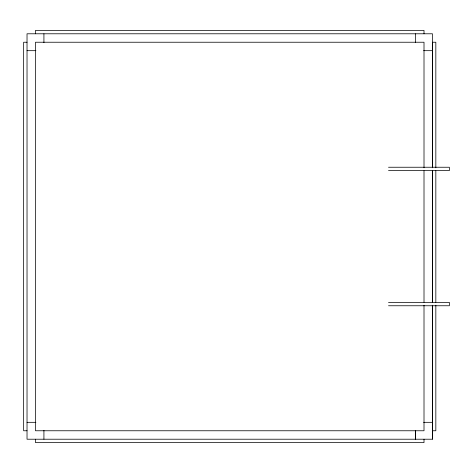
<?xml version="1.0" encoding="UTF-8"?>
<svg xmlns="http://www.w3.org/2000/svg" width="473" height="473" viewBox="0 0 473 473"><rect width="100%" height="100%" fill="white"/><g stroke="black" fill="none" stroke-linecap="round" stroke-linejoin="round"><path stroke-width="0.71" d="M415.566 430.353L415.566 439.216L415.566 430.4M415.566 42.647L415.566 33.784M432.458 167.454L432.458 33.784L27.026 33.784L27.026 439.216L432.458 439.216L432.458 305.546M432.458 302.596L432.458 170.404M27.026 42.233L23.65 42.233L23.65 430.767L27.026 430.767M27.026 50.676L35.889 50.676M423.595 50.676L432.458 50.676M388.516 167.241L449.35 167.241L449.35 170.617L388.516 170.617M388.516 302.383L449.35 302.383L449.35 305.759L388.516 305.759M27.026 422.324L35.889 422.324M423.595 422.324L432.458 422.324M432.458 430.767L435.834 430.767L435.834 305.197M435.834 167.803L435.834 42.233L432.458 42.233L432.458 167.803M435.834 170.759L435.834 302.241M432.458 170.759L432.458 302.241M432.458 305.197L432.458 439.216M424.009 33.784L424.009 30.408L35.475 30.408L35.475 33.784M424.009 167.803L424.009 42.233L35.475 42.233L35.475 430.767L424.009 430.767L424.009 305.197M424.009 170.759L424.009 302.241M424.009 439.216L424.009 442.592L35.475 442.592L35.475 439.216M43.924 33.784L43.924 42.647M43.924 430.353L43.924 439.216"/></g></svg>
